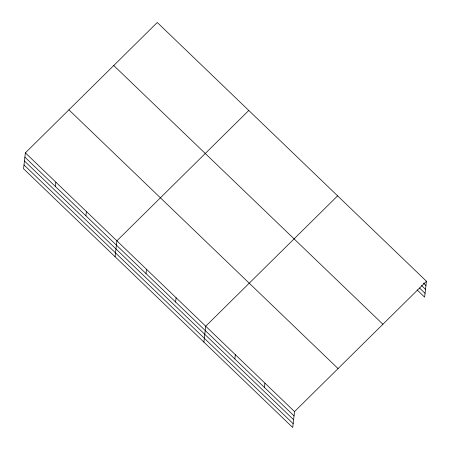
<?xml version="1.0" encoding="UTF-8"?>
<svg xmlns="http://www.w3.org/2000/svg" width="450" height="450" viewBox="0 0 450 450"><rect width="100%" height="100%" fill="white"/><g stroke="black" fill="none" stroke-linecap="round" stroke-linejoin="round"><path stroke-width="0.67" d="M25.374 152.859L23.563 168.761L292.725 427.5L294.536 411.598L426.437 281.239L157.275 22.5L25.374 152.859L294.536 411.598M55.389 186.48L55.879 182.183M85.894 215.803L86.383 211.511M115.076 256.731L116.893 240.834L248.788 110.469M146.008 273.589L146.498 269.291M175.618 302.046L176.107 297.754M203.901 342.118L205.712 326.216L337.613 195.857M234.833 358.971L235.322 354.679M264.442 387.433L264.932 383.141M426.437 281.239L424.626 297.141L417.099 289.901M423.439 283.118L425.947 285.531M421.498 285.502L425.509 289.361M419.541 288L425.059 293.31M113.749 65.52L382.911 324.259M68.901 109.839L338.062 368.578M24.885 157.151L294.047 415.89M24.452 160.982L293.614 419.721M24.002 164.931L293.164 423.669"/></g></svg>
